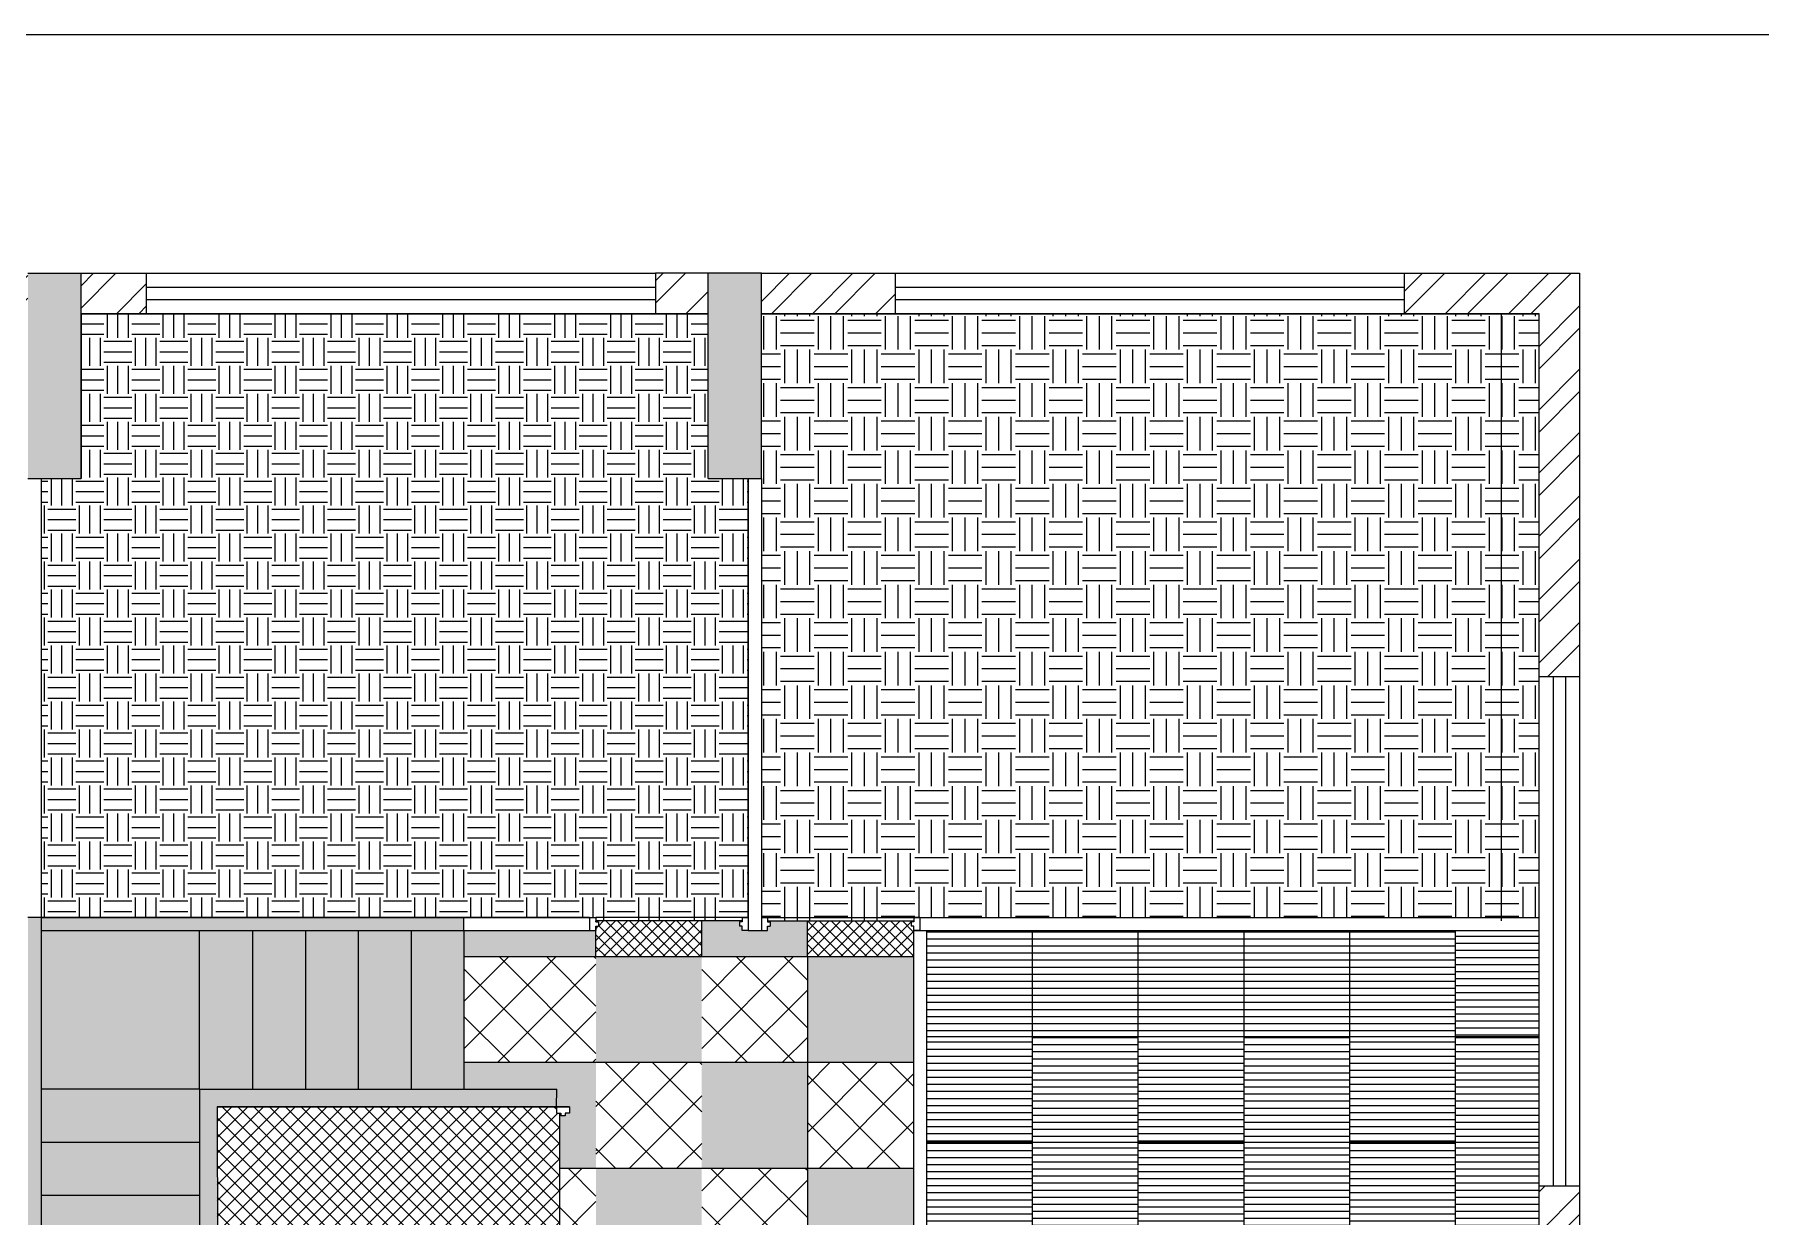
# Model space of a CAD drawing. Header units: millimetres. Extents: x 86441 to 190201, y 16532 to 98188.
# Drawn here: x 157429 to 167228, y 91342 to 98048 of the extents above; entities that cross this region are included whole.
import ezdxf

# ---------------------------------------------------------------- set-up
doc = ezdxf.new("R2010")
doc.units = ezdxf.units.MM
doc.header["$LTSCALE"] = 0.1
doc.linetypes.add('ACAD_ISO02W100', pattern=[15, 12, -3])
doc.layers.add('COLUMN', color=1, linetype='Continuous', lineweight=0)
doc.layers.add('WINDOW', color=5, linetype='Continuous', lineweight=0)
doc.layers.add('door_cad-block.com', color=27, linetype='Continuous')
doc.layers.add('furniture', color=252, linetype='Continuous')
pattern_1 = [(45, (64319.13, 59517.1), (-134.70384, 134.70384), []), (135, (64319.13, 59517.1), (-134.70384, -134.70384), [])]
pattern_2 = [(0, (64319.126, 59517.1), (0, 40), [])]
pattern_3 = [(0, (64319.13, 59517.1), (158.75, 158.75), [158.75, -158.75]), (0, (64319.13, 59576.63), (158.75, 158.75), [158.75, -158.75]), (0, (64319.13, 59636.16), (158.75, 158.75), [158.75, -158.75]), (90, (64338.97, 59656), (-158.75, 158.75), [158.75, -158.75]), (90, (64398.5, 59656), (-158.75, 158.75), [158.75, -158.75]), (90, (64458.03, 59656), (-158.75, 158.75), [158.75, -158.75])]
pattern_4 = [(0, (64319.13, 59517.1), (190.5, 190.5), [190.5, -190.5]), (0, (64319.13, 59588.54), (190.5, 190.5), [190.5, -190.5]), (0, (64319.13, 59659.97), (190.5, 190.5), [190.5, -190.5]), (90, (64342.94, 59683.79), (-190.5, 190.5), [190.5, -190.5]), (90, (64414.38, 59683.79), (-190.5, 190.5), [190.5, -190.5]), (90, (64485.81, 59683.79), (-190.5, 190.5), [190.5, -190.5])]

msp = doc.modelspace()

# ---------------------------------------------------------------- hatches: boundary and pattern name
at = {"true_color": 0xa9420f, "transparency": 33554687}
h = msp.add_hatch(dxfattribs=at)
h.set_pattern_fill('EARTH', color=34, scale=25)
h.set_pattern_definition(pattern_3)
h.paths.add_polyline_path([(161480.7, 95529.6), (161253.7, 95529.6), (161253.7, 96462.3), (157693.7, 96462.3), (157693.7, 95529.6), (157466.7, 95529.6), (157466.7, 93038.6), (161480.7, 93038.6)])
h.paths.add_polyline_path([(157750.3, 93228.3), (157750.3, 93197.3)], flags=16)
at = {"true_color": 0x4e554b, "transparency": 33554687}
h = msp.add_hatch(dxfattribs=at)
h.set_pattern_fill('EARTH', color=251, scale=30)
h.set_pattern_definition(pattern_4)
h.paths.add_polyline_path([(165970.7, 96463.6), (161555.7, 96463.6), (161555.7, 93038.6), (165970.7, 93038.6)])
at = {"transparency": 33554684}
h = msp.add_hatch(color=25, dxfattribs=at)
h.dxf.hatch_style = 1
h.paths.add_polyline_path([(159866.7, 93038.6), (157466.7, 93038.6), (157466.7, 92963.6), (159866.7, 92963.6)])
h.paths.add_polyline_path([(157466.7, 93038.6), (157391.7, 93038.6), (157391.7, 91379.6), (157391.7, 90063.6), (157466.7, 90063.6)])
h.paths.add_polyline_path([(160466.7, 90163.6), (159866.7, 90163.6), (157466.7, 90163.6), (157466.7, 90063.6), (160466.7, 90063.6)])
at = {"true_color": 0xc7c8ca, "transparency": 33554687}
h = msp.add_hatch(color=9, dxfattribs=at)
h.dxf.hatch_style = 1
h.paths.add_polyline_path([(161816.7, 93018.6), (161590.7, 93018.6), (161590.7, 93013.6), (161605.7, 93013.6), (161605.7, 92988.6), (161590.7, 92988.6), (161590.7, 92963.6), (161555.7, 92963.6), (161480.7, 92963.6), (161445.7, 92963.6), (161445.7, 92988.6), (161430.7, 92988.6), (161430.7, 93013.6), (161445.7, 93013.6), (161445.7, 93018.6), (161216.7, 93018.6), (161216.7, 92816.6), (161816.7, 92816.6)])
h.paths.add_polyline_path([(160616.7, 92963.6), (160580.7, 92963.6), (159866.7, 92963.6), (159866.7, 92816.6), (160616.7, 92816.6)])
at = {"true_color": 0xa9420f, "transparency": 33554687}
h = msp.add_hatch(dxfattribs=at)
h.set_pattern_fill('EARTH', color=34, scale=25)
h.set_pattern_definition(pattern_3)
h.paths.add_polyline_path([(161445.7, 93038.6), (160615.7, 93038.6), (160615.7, 93018.6), (161445.7, 93018.6)])
at = {"true_color": 0xc7c8ca, "transparency": 33554687}
h = msp.add_hatch(dxfattribs=at)
h.set_pattern_fill('ANSI37', color=9, scale=15)
h.set_pattern_definition([(45, (64319.126, 59517.1), (-33.67596, 33.67596), []), (135, (64319.126, 59517.1), (-33.67596, -33.67596), [])])
h.paths.add_polyline_path([(160616.7, 92988.6), (160615.7, 92988.6), (160615.7, 92963.6), (160616.7, 92963.6)], flags=17)
h.paths.add_polyline_path([(161216.7, 93018.6), (160615.7, 93018.6), (160615.7, 93013.6), (160630.7, 93013.6), (160630.7, 92988.6), (160616.7, 92988.6), (160616.7, 92816.6), (161216.7, 92816.6)])
h.paths.add_polyline_path([(162418.7, 92963.6), (162420.7, 92963.6), (162420.7, 92988.6), (162405.7, 92988.6), (162405.7, 93013.6), (162420.7, 93013.6), (162420.7, 93018.6), (161816.7, 93018.6), (161816.7, 92816.6), (162418.7, 92816.6)])
at = {"true_color": 0x4e554b, "transparency": 33554687}
h = msp.add_hatch(dxfattribs=at)
h.set_pattern_fill('EARTH', color=251, scale=30)
h.set_pattern_definition(pattern_4)
h.paths.add_polyline_path([(162420.7, 93038.6), (161590.7, 93038.6), (161590.7, 93018.6), (162420.7, 93018.6)])
at = {"transparency": 33554687}
h = msp.add_hatch(color=256, dxfattribs=at)
h.dxf.hatch_style = 1
h.set_gradient(color1=(153, 95, 76), color2=(118, 67, 44), tint=1)
h.paths.add_polyline_path([(158366.7, 92963.6), (157466.7, 92963.6), (157466.7, 92063.6), (158366.7, 92063.6)])
h = msp.add_hatch(color=256, dxfattribs=at)
h.dxf.hatch_style = 1
h.set_gradient(color1=(153, 95, 76), color2=(118, 67, 44), tint=1)
h.paths.add_polyline_path([(158666.7, 92963.6), (158366.7, 92963.6), (158366.7, 92063.6), (158666.7, 92063.6)])
h = msp.add_hatch(color=256, dxfattribs=at)
h.dxf.hatch_style = 1
h.set_gradient(color1=(153, 95, 76), color2=(118, 67, 44), tint=1)
h.paths.add_polyline_path([(158966.7, 92963.6), (158666.7, 92963.6), (158666.7, 92063.6), (158966.7, 92063.6)])
h = msp.add_hatch(color=256, dxfattribs=at)
h.dxf.hatch_style = 1
h.set_gradient(color1=(153, 95, 76), color2=(118, 67, 44), tint=1)
h.paths.add_polyline_path([(159266.7, 92963.6), (158966.7, 92963.6), (158966.7, 92063.6), (159266.7, 92063.6)])
h = msp.add_hatch(color=256, dxfattribs=at)
h.dxf.hatch_style = 1
h.set_gradient(color1=(153, 95, 76), color2=(118, 67, 44), tint=1)
h.paths.add_polyline_path([(159566.7, 92963.6), (159266.7, 92963.6), (159266.7, 92063.6), (159566.7, 92063.6)])
h = msp.add_hatch(color=256, dxfattribs=at)
h.dxf.hatch_style = 1
h.set_gradient(color1=(153, 95, 76), color2=(118, 67, 44), tint=1)
h.paths.add_polyline_path([(159866.7, 92963.6), (159566.7, 92963.6), (159566.7, 92063.6), (159866.7, 92063.6)])
at = {"true_color": 0x000000, "transparency": 33554687}
h = msp.add_hatch(dxfattribs=at)
h.set_pattern_fill('_USER', color=18, scale=40, pattern_type=0)
h.set_pattern_definition([(0, (64319.126, 72531.996), (0, 40), [])])
h.paths.add_polyline_path([(165970.7, 92963.6), (165493.7, 92963.6), (165493.7, 92363.6), (165970.7, 92363.6)])
h.paths.add_polyline_path([(165493.7, 92363.6), (164893.7, 92363.6), (164893.7, 91763.6), (165493.7, 91763.6)])
h.paths.add_polyline_path([(164293.7, 92363.6), (163693.7, 92363.6), (163693.7, 91763.6), (164293.7, 91763.6)])
h.paths.add_polyline_path([(163093.7, 92363.6), (162493.7, 92363.6), (162493.7, 91763.6), (163093.7, 91763.6)])
h.paths.add_polyline_path([(163693.7, 91763.6), (163093.7, 91763.6), (163093.7, 91163.6), (163693.7, 91163.6)])
h.paths.add_polyline_path([(164893.7, 91763.6), (164293.7, 91763.6), (164293.7, 91163.6), (164893.7, 91163.6)])
h.paths.add_polyline_path([(165970.7, 91763.6), (165493.7, 91763.6), (165493.7, 91163.6), (165970.7, 91163.6)])
h.paths.add_polyline_path([(163093.7, 91163.6), (162493.7, 91163.6), (162493.7, 90563.6), (163093.7, 90563.6)])
h.paths.add_polyline_path([(164293.7, 91163.6), (163693.7, 91163.6), (163693.7, 90563.6), (164293.7, 90563.6)])
h.paths.add_polyline_path([(165493.7, 91163.6), (164893.7, 91163.6), (164893.7, 90563.6), (165493.7, 90563.6)])
h.paths.add_polyline_path([(163693.7, 90563.6), (163093.7, 90563.6), (163093.7, 89963.6), (163693.7, 89963.6)])
h.paths.add_polyline_path([(164893.7, 90563.6), (164293.7, 90563.6), (164293.7, 89963.6), (164893.7, 89963.6)])
h.paths.add_polyline_path([(165970.7, 90563.6), (165493.7, 90563.6), (165493.7, 89963.6), (165970.7, 89963.6)])
h.paths.add_polyline_path([(163093.7, 89963.6), (162493.7, 89963.6), (162493.7, 89363.6), (163093.7, 89363.6)])
h.paths.add_polyline_path([(164293.7, 89963.6), (163693.7, 89963.6), (163693.7, 89363.6), (164293.7, 89363.6)])
h.paths.add_polyline_path([(165493.7, 89963.6), (164893.7, 89963.6), (164893.7, 89363.6), (165493.7, 89363.6)])
h.paths.add_polyline_path([(163693.7, 89363.6), (163093.7, 89363.6), (163093.7, 89249.6), (163318.7, 89249.6), (163318.7, 89174.6), (163318.7, 89139.6), (163298.7, 89139.6), (163298.7, 89124.6), (163298.7, 88763.6), (163693.7, 88763.6)])
h.paths.add_polyline_path([(164893.7, 89363.6), (164293.7, 89363.6), (164293.7, 88763.6), (164893.7, 88763.6)])
h.paths.add_polyline_path([(165970.7, 89363.6), (165493.7, 89363.6), (165493.7, 88763.6), (165970.7, 88763.6)])
h.paths.add_polyline_path([(165493.7, 88763.6), (164893.7, 88763.6), (164893.7, 88424.6), (165493.7, 88424.6)])
h.paths.add_polyline_path([(164293.7, 88763.6), (163693.7, 88763.6), (163693.7, 88424.6), (164293.7, 88424.6)])
at = {"true_color": 0xc7c8ca, "transparency": 33554687}
h = msp.add_hatch(dxfattribs=at)
h.set_pattern_fill('_USER', color=9, scale=40, pattern_type=0)
h.set_pattern_definition(pattern_2)
h.paths.add_polyline_path([(163093.7, 92963.6), (162493.7, 92963.6), (162493.7, 92363.6), (163093.7, 92363.6)])
at = {"true_color": 0x000000, "transparency": 33554687}
h = msp.add_hatch(dxfattribs=at)
h.set_pattern_fill('_USER', color=18, scale=40, pattern_type=0)
h.set_pattern_definition(pattern_2)
h.paths.add_polyline_path([(163093.7, 92363.6), (163693.7, 92363.6), (163693.7, 92963.6), (163093.7, 92963.6)])
at = {"true_color": 0xc7c8ca, "transparency": 33554687}
h = msp.add_hatch(dxfattribs=at)
h.set_pattern_fill('_USER', color=9, scale=40, pattern_type=0)
h.set_pattern_definition(pattern_2)
h.paths.add_polyline_path([(164293.7, 92963.6), (163693.7, 92963.6), (163693.7, 92363.6), (164293.7, 92363.6)])
at = {"true_color": 0x000000, "transparency": 33554687}
h = msp.add_hatch(dxfattribs=at)
h.set_pattern_fill('_USER', color=18, scale=40, pattern_type=0)
h.set_pattern_definition(pattern_2)
h.paths.add_polyline_path([(164893.7, 92363.6), (164893.7, 92963.6), (164293.7, 92963.6), (164293.7, 92363.6)])
at = {"true_color": 0xc7c8ca, "transparency": 33554687}
h = msp.add_hatch(dxfattribs=at)
h.set_pattern_fill('_USER', color=9, scale=40, pattern_type=0)
h.set_pattern_definition(pattern_2)
h.paths.add_polyline_path([(165493.7, 92963.6), (164893.7, 92963.6), (164893.7, 92363.6), (165493.7, 92363.6)])
h = msp.add_hatch(dxfattribs=at)
h.set_pattern_fill('ANSI37', color=9, scale=60)
h.set_pattern_definition(pattern_1)
h.paths.add_polyline_path([(160616.7, 92816.6), (159866.7, 92816.6), (159866.7, 92216.6), (160616.7, 92216.6)])
h = msp.add_hatch(color=9, dxfattribs=at)
h.dxf.hatch_style = 1
h.paths.add_polyline_path([(161216.7, 92816.6), (160616.7, 92816.6), (160616.7, 92216.6), (161216.7, 92216.6)])
h = msp.add_hatch(dxfattribs=at)
h.set_pattern_fill('ANSI37', color=9, scale=60)
h.set_pattern_definition(pattern_1)
h.paths.add_polyline_path([(161816.7, 92816.6), (161216.7, 92816.6), (161216.7, 92216.6), (161816.7, 92216.6)])
h = msp.add_hatch(color=9, dxfattribs=at)
h.dxf.hatch_style = 1
h.paths.add_polyline_path([(162418.7, 92816.6), (161816.7, 92816.6), (161816.7, 92216.6), (162418.7, 92216.6)])
h = msp.add_hatch(dxfattribs=at)
h.set_pattern_fill('_USER', color=9, scale=40, pattern_type=0)
h.set_pattern_definition(pattern_2)
h.paths.add_polyline_path([(163693.7, 92363.6), (163093.7, 92363.6), (163093.7, 91763.6), (163693.7, 91763.6)])
h = msp.add_hatch(dxfattribs=at)
h.set_pattern_fill('_USER', color=9, scale=40, pattern_type=0)
h.set_pattern_definition(pattern_2)
h.paths.add_polyline_path([(164893.7, 92363.6), (164293.7, 92363.6), (164293.7, 91763.6), (164893.7, 91763.6)])
h = msp.add_hatch(dxfattribs=at)
h.set_pattern_fill('_USER', color=9, scale=40, pattern_type=0)
h.set_pattern_definition(pattern_2)
h.paths.add_polyline_path([(165970.7, 92363.6), (165493.7, 92363.6), (165493.7, 91763.6), (165970.7, 91763.6)])
h = msp.add_hatch(color=9, dxfattribs=at)
h.dxf.hatch_style = 1
h.paths.add_polyline_path([(160616.7, 92216.6), (159866.7, 92216.6), (159866.7, 92063.6), (160393.7, 92063.6), (160391.7, 91963.6), (160466.7, 91963.6), (160466.7, 91928.6), (160441.7, 91928.6), (160441.7, 91913.6), (160416.7, 91913.6), (160416.7, 91928.6), (160411.7, 91928.6), (160411.7, 91616.6), (160616.7, 91616.6)])
h = msp.add_hatch(dxfattribs=at)
h.set_pattern_fill('ANSI37', color=9, scale=60)
h.set_pattern_definition(pattern_1)
h.paths.add_polyline_path([(161216.7, 92216.6), (160616.7, 92216.6), (160616.7, 91616.6), (161216.7, 91616.6)])
h = msp.add_hatch(color=9, dxfattribs=at)
h.dxf.hatch_style = 1
h.paths.add_polyline_path([(161816.7, 92216.6), (161216.7, 92216.6), (161216.7, 91616.6), (161816.7, 91616.6)])
h = msp.add_hatch(dxfattribs=at)
h.set_pattern_fill('ANSI37', color=9, scale=60)
h.set_pattern_definition(pattern_1)
h.paths.add_polyline_path([(162418.7, 92216.6), (161816.7, 92216.6), (161816.7, 91616.6), (162418.7, 91616.6)])
at = {"transparency": 33554687}
h = msp.add_hatch(color=256, dxfattribs=at)
h.dxf.hatch_style = 1
h.set_gradient(color1=(153, 95, 76), color2=(118, 67, 44), tint=1)
h.paths.add_polyline_path([(158366.7, 92063.6), (157466.7, 92063.6), (157466.7, 91763.6), (158366.7, 91763.6)])
at = {"true_color": 0x76432c, "transparency": 33554687}
h = msp.add_hatch(color=17, dxfattribs=at)
h.dxf.hatch_style = 1
h.paths.add_polyline_path([(160391.7, 91963.6), (160393.7, 92063.6), (159866.7, 92063.6), (158366.7, 92063.6), (158366.7, 91063.6), (159866.7, 91063.6), (160466.7, 91063.6), (160466.7, 91163.6), (160391.7, 91163.6), (159866.7, 91163.6), (158468.2, 91163.6), (158466.7, 91963.6)])
at = {"transparency": 33554687}
h = msp.add_hatch(color=256, dxfattribs=at)
h.dxf.hatch_style = 1
h.set_gradient(color1=(153, 95, 76), color2=(118, 67, 44), tint=1)
h.paths.add_polyline_path([(158366.7, 91763.6), (157466.7, 91763.6), (157466.7, 91463.6), (158366.7, 91463.6)])
at = {"true_color": 0xc7c8ca, "transparency": 33554687}
h = msp.add_hatch(dxfattribs=at)
h.set_pattern_fill('_USER', color=9, scale=40, pattern_type=0)
h.set_pattern_definition(pattern_2)
h.paths.add_polyline_path([(163093.7, 91763.6), (162493.7, 91763.6), (162493.7, 91163.6), (163093.7, 91163.6)])
h = msp.add_hatch(dxfattribs=at)
h.set_pattern_fill('_USER', color=9, scale=40, pattern_type=0)
h.set_pattern_definition(pattern_2)
h.paths.add_polyline_path([(164293.7, 91763.6), (163693.7, 91763.6), (163693.7, 91163.6), (164293.7, 91163.6)])
h = msp.add_hatch(dxfattribs=at)
h.set_pattern_fill('_USER', color=9, scale=40, pattern_type=0)
h.set_pattern_definition(pattern_2)
h.paths.add_polyline_path([(165493.7, 91763.6), (164893.7, 91763.6), (164893.7, 91163.6), (165493.7, 91163.6)])
h = msp.add_hatch(dxfattribs=at)
h.set_pattern_fill('ANSI37', color=9, scale=60)
h.set_pattern_definition(pattern_1)
h.paths.add_polyline_path([(160616.7, 91616.6), (160411.7, 91616.6), (160411.7, 91198.6), (160416.7, 91213.6), (160441.7, 91213.6), (160441.7, 91198.6), (160466.7, 91198.6), (160466.7, 91163.6), (160466.7, 91016.6), (160616.7, 91016.6)])
h = msp.add_hatch(color=9, dxfattribs=at)
h.dxf.hatch_style = 1
h.paths.add_polyline_path([(161216.7, 91616.6), (160616.7, 91616.6), (160616.7, 91016.6), (161216.7, 91016.6)])
h = msp.add_hatch(dxfattribs=at)
h.set_pattern_fill('ANSI37', color=9, scale=60)
h.set_pattern_definition(pattern_1)
h.paths.add_polyline_path([(161816.7, 91616.6), (161216.7, 91616.6), (161216.7, 91016.6), (161253.7, 91016.6), (161253.7, 91220.6), (161816.7, 91220.6)])
h = msp.add_hatch(color=9, dxfattribs=at)
h.dxf.hatch_style = 1
h.paths.add_polyline_path([(162418.7, 91616.6), (161816.7, 91616.6), (161816.7, 91220.6), (162418.7, 91220.6)])
at = {"transparency": 33554687}
h = msp.add_hatch(color=256, dxfattribs=at)
h.dxf.hatch_style = 1
h.set_gradient(color1=(153, 95, 76), color2=(118, 67, 44), tint=1)
h.paths.add_polyline_path([(158366.7, 91463.6), (157466.7, 91463.6), (157466.7, 91163.6), (158366.7, 91163.6)])
at = {"layer": 'COLUMN', "true_color": 0xed1f24, "transparency": 33554687}
h = msp.add_hatch(dxfattribs=at)
h.set_pattern_fill('AR-CONC', color=240, scale=2)
h.set_pattern_definition([(50, (64319.13, 59517.1), (364.36934, -31.8782), [38.1, -419.1]), (355, (64319.13, 59517.1), (-70.4868, 382.1137), [30.48, -335.2812]), (100.45144, (64349.5, 59514.44), (293.8825, 350.2355), [32.38, -356.1805]), (46.1842, (64319.13, 59618.7), (542.158, -84.0847), [57.15, -628.65]), (96.63556, (64364.3, 59611.7), (474.8083, 494.8522), [48.57, -534.2712]), (351.18415, (64319.1, 59618.7), (474.8083, 494.8522), [45.72, -502.9195]), (21, (64369.93, 59593.3), (303.2288, -204.5304), [38.1, -419.1]), (326, (64369.93, 59593.3), (123.604, 368.3759), [30.48, -335.28]), (71.45144, (64395.2, 59576.25), (426.8328, 163.8455), [32.38, -356.1799]), (37.5, (64319.13, 59517.1), (6.1772, 169.11008), [0, -331.216, 0, -340.36, 0, -336.55]), (7.5, (64319.13, 59517.1), (133.63933, 200.36115), [0, -194.056, 0, -323.596, 0, -128.27]), (327.5, (64205.84, 59517.1), (271.18119, -11.45749), [0, -127, 0, -396.24, 0, -525.78]), (317.5, (64155.04, 59517.1), (296.25836, 50.853), [0, -165.1, 0, -263.144, 0, -373.38])])
h.paths.add_polyline_path([(171882, 91480.7), (170717, 91480.7), (170717, 91178.7), (171882, 91178.7)])
h.paths.add_polyline_path([(162418.7, 91220.6), (161253.7, 91220.6), (161253.7, 90918.6), (162416.7, 90918.6)])
h.paths.add_polyline_path([(153621.7, 96693.6), (152341.7, 96693.6), (152341.7, 96314.6), (153621.7, 96314.6), (153621.7, 96340.5)])
h.paths.add_polyline_path([(166967.7, 86283.6), (166584.7, 86283.6), (166584.7, 85052.6), (166967.7, 85052.6)])
h.paths.add_polyline_path([(161555.7, 86216.6), (161253.7, 86216.6), (161253.7, 85052.6), (161555.7, 85052.6)])
h.paths.add_polyline_path([(157693.7, 87150.6), (157391.7, 87150.6), (157391.7, 85986.6), (157693.7, 85986.6)])
h.paths.add_polyline_path([(153621.7, 86365.6), (152341.7, 86365.6), (152341.7, 85986.6), (153621.7, 85986.6)])
h.paths.add_polyline_path([(157693.7, 96463.6), (157693.7, 96693.6), (157391.7, 96693.6), (157391.7, 95529.6), (157693.7, 95529.6)])
h.paths.add_polyline_path([(161555.7, 96693.6), (161253.7, 96693.6), (161253.7, 95529.6), (161555.7, 95529.6)])
h.paths.add_polyline_path([(176431, 86543.7), (176201, 86543.7), (176048, 86543.7), (176048, 86206.4), (176048, 85542.7), (176048, 85312.7), (176431, 85312.7)])
h.paths.add_polyline_path([(171019, 86881.7), (170792, 86881.7), (170717, 86881.7), (170717, 86476.7), (170717, 85312.7), (171019, 85312.7), (171019, 85542.7)])
h.paths.add_polyline_path([(171019, 96723.7), (171019, 96953.7), (170717, 96953.7), (170717, 95789.7), (170792, 95789.7), (170792, 95790.5), (171019, 95790.5), (171019, 96454.1)])
at = {"layer": 'COLUMN', "lineweight": 9, "true_color": 0x636466, "transparency": 33554687}
h = msp.add_hatch(dxfattribs=at)
h.set_pattern_fill('STEEL', color=251, scale=80)
h.set_pattern_definition([(45, (64319.13, 59517.1), (-179.6051, 179.6051), []), (45, (64319.13, 59644.1), (-179.6051, 179.6051), [])])
h.paths.add_polyline_path([(164595.2, 86583.6), (164255.7, 86583.6), (164255.7, 86433.6), (164595.2, 86433.6)])
h.paths.add_polyline_path([(174507, 93073.4), (174357, 93073.4), (174357, 91923.4), (174507, 91923.4)], flags=17)
h.paths.add_polyline_path([(173607, 92073.4), (172557, 92073.4), (172557, 91923.4), (173607, 91923.4)], flags=17)
h.paths.add_polyline_path([(165970.7, 88424.6), (163243.7, 88424.6), (163243.7, 88274.6), (165970.7, 88274.6)])
h.paths.add_polyline_path([(164255.7, 86216.6), (164255.7, 86477), (164105.7, 86477), (164105.7, 86216.6), (164105.7, 85282.6), (164255.7, 85282.6)])
h.paths.add_polyline_path([(165495.2, 86482.6), (165345.2, 86482.6), (165345.2, 85282.6), (165495.2, 85282.6), (165495.2, 85783.1)])
h.paths.add_polyline_path([(164105.7, 86374.6), (163655.7, 86374.6), (163655.7, 86224.6), (164105.7, 86224.6)])
h.paths.add_polyline_path([(164255.7, 87374.6), (164105.7, 87374.6), (164105.7, 86989.1), (164255.7, 86989.1)])
h.paths.add_polyline_path([(164105.7, 87374.6), (162455.7, 87374.6), (162455.7, 87224.6), (164105.7, 87224.6)])
h.paths.add_polyline_path([(162905.7, 87224.6), (162755.7, 87224.6), (162755.7, 86224.6), (162905.7, 86224.6), (162905.7, 86374.6)])
h.paths.add_polyline_path([(166737.7, 86583.6), (166584.7, 86583.6), (166245.2, 86583.6), (166245.2, 86433.6), (166584.7, 86433.6), (166737.7, 86433.6)], flags=17)
h.paths.add_polyline_path([(157391.7, 86216.6), (153621.7, 86216.6), (153621.7, 85986.6), (157391.7, 85986.6)])
h.paths.add_polyline_path([(161253.7, 86216.6), (160954.7, 86216.6), (160954.7, 85986.6), (161253.7, 85986.6)])
h.paths.add_polyline_path([(158065.7, 86216.6), (157693.7, 86216.6), (157693.7, 85986.6), (158065.7, 85986.6)])
h.paths.add_polyline_path([(166584.7, 85282.6), (166309.8, 85282.6), (166309.8, 85052.6), (166584.7, 85052.6)])
h.paths.add_polyline_path([(165770.1, 85282.6), (165070.3, 85282.6), (165070.3, 85052.6), (165770.1, 85052.6)])
h.paths.add_polyline_path([(164524.9, 85282.6), (161555.7, 85282.6), (161555.7, 85052.6), (164524.9, 85052.6)])
h.paths.add_polyline_path([(166200.7, 88274.6), (165970.7, 88274.6), (165970.7, 87558.6), (166737.7, 87558.6), (166737.7, 86285.6), (166967.7, 86285.6), (166967.7, 87788.6), (166200.7, 87788.6)])
h.paths.add_polyline_path([(166200.7, 91516.6), (165970.7, 91516.6), (165970.7, 91163.6), (166200.7, 91163.6)])
h.paths.add_polyline_path([(166200.7, 96693.6), (165970.7, 96693.6), (165206.7, 96693.6), (165206.7, 96463.6), (165970.7, 96463.6), (165970.7, 94405.6), (166200.7, 94405.6)])
h.paths.add_polyline_path([(162317.7, 96693.6), (161555.7, 96693.6), (161555.7, 96463.6), (162317.7, 96463.6)])
h.paths.add_polyline_path([(158065.7, 96693.6), (157693.7, 96693.6), (157693.7, 96463.6), (158065.7, 96463.6)])
h.paths.add_polyline_path([(161253.7, 96693.6), (160954.7, 96693.6), (160954.7, 96463.6), (161253.7, 96463.6)])
h.paths.add_polyline_path([(157391.7, 96693.6), (153621.7, 96693.6), (153621.7, 96463.6), (157391.7, 96463.6)])
edge = h.paths.add_edge_path()
edge.add_line((176201, 86543.7), (176431, 86543.7))
edge.add_line((176204.2, 87817), (176201, 86538.2))
edge.add_line((176431, 88048.7), (176431, 86543.7))
edge.add_line((175664, 88048.7), (176431, 88048.7))
edge.add_line((175434.1, 87818.7), (176204.2, 87817))
edge.add_line((175664, 96953.7), (175664, 88048.7))
edge.add_line((175434.1, 96723.7), (175434.1, 87818.7))
edge.add_line((171019, 96953.7), (175664, 96953.7))
edge.add_line((171019, 96723.7), (175434.1, 96723.7))
edge.add_line((171019, 96953.7), (171019, 96723.7))
h.paths.add_polyline_path([(176048, 85542.7), (176048, 85312.7), (171019, 85312.7), (171019, 85542.7)])
at = {"layer": 'furniture', "true_color": 0x7c6e39, "transparency": 33554687}
h = msp.add_hatch(dxfattribs=at)
h.set_pattern_fill('ANSI37', color=47, scale=20)
h.set_pattern_definition([(45, (64319.126, 59517.1), (-44.90128, 44.90128), []), (135, (64319.126, 59517.1), (-44.90128, -44.90128), [])])
h.paths.add_polyline_path([(160411.7, 91928.6), (160391.7, 91928.6), (160391.7, 91963.6), (159866.7, 91963.6), (158466.7, 91963.6), (158466.7, 91163.6), (159866.7, 91163.6), (160391.7, 91163.6), (160391.7, 91198.6), (160411.7, 91198.6)])

# ---------------------------------------------------------------- linework, layer by layer
at = {"color": 18, "lineweight": 5, "true_color": 0x000000, "transparency": 33554687}
for p, q in [((157693.7, 96693.6), (160954.7, 96693.6)), ((161555.7, 96693.6), (165970.7, 96693.6)), ((165970.7, 96693.6), (166200.7, 96693.6)), ((166200.7, 96693.6), (166200.7, 87788.6)), ((161253.7, 96463.6), (157693.7, 96463.6)), ((165970.7, 96463.6), (161555.7, 96463.6)), ((165970.7, 92963.6), (165970.7, 96463.6)), ((165970.7, 91161.1), (165970.7, 92963.6))]:
    msp.add_line(p, q, dxfattribs=at)
at = {"color": 18, "true_color": 0x000000, "transparency": 33554687}
msp.add_line((161253.7, 96693.6), (160954.7, 96693.6), dxfattribs=at)
at = {"transparency": 33554687}
for p, q in [((157693.7, 96463.6), (161253.7, 96463.6)), ((161555.7, 96463.6), (165970.7, 96463.6)), ((161480.7, 95529.6), (161480.7, 93038.6)), ((161555.7, 95529.6), (161555.7, 93038.6)), ((157466.7, 93038.6), (160580.7, 93038.6)), ((162455.7, 93038.6), (165970.7, 93038.6)), ((161480.7, 92963.6), (161555.7, 92963.6)), ((158466.7, 91963.6), (159866.7, 91963.6)), ((160391.7, 91963.6), (158466.7, 91963.6)), ((158466.7, 91963.6), (158468.2, 91163.6)), ((160616.7, 91719.8), (160622, 91717.6))]:
    msp.add_line(p, q, dxfattribs=at)
at = {"color": 251, "true_color": 0x696969, "transparency": 33554687}
msp.add_line((165755.7, 96463.6), (165755.7, 93018.6), dxfattribs=at)
at = {"color": 25, "lineweight": 9, "transparency": 33554687}
for p, q in [((157466.7, 95529.6), (157466.7, 90063.6)), ((161480.7, 93038.6), (161480.7, 95529.6)), ((161555.7, 95529.6), (161555.7, 93038.6)), ((157466.7, 93038.6), (157391.7, 93038.6)), ((160580.7, 93038.6), (157466.7, 93038.6)), ((159866.7, 92963.6), (159866.7, 93038.6)), ((160580.7, 93038.6), (160580.7, 92963.6)), ((160580.7, 93038.6), (160615.7, 93038.6)), ((160615.7, 93038.6), (160615.7, 93013.6)), ((161445.7, 93038.6), (160615.7, 93038.6)), ((160615.7, 93013.6), (160630.7, 93013.6)), ((160615.7, 92988.6), (160630.7, 92988.6)), ((160615.7, 92988.6), (160615.7, 92963.6)), ((160630.7, 93013.6), (160630.7, 92988.6)), ((161445.7, 93013.6), (161430.7, 93013.6)), ((161430.7, 93013.6), (161430.7, 92988.6)), ((161445.7, 92988.6), (161430.7, 92988.6)), ((161445.7, 93038.6), (161445.7, 93013.6)), ((161445.7, 93038.6), (161480.7, 93038.6)), ((161445.7, 92963.6), (161445.7, 92988.6)), ((161480.7, 93038.6), (161480.7, 92963.6)), ((161555.7, 93038.6), (161555.7, 92963.6)), ((161590.7, 93038.6), (161590.7, 93013.6)), ((161590.7, 93038.6), (162420.7, 93038.6)), ((161590.7, 93013.6), (161605.7, 93013.6)), ((161590.7, 92963.6), (161590.7, 92988.6)), ((161590.7, 92988.6), (161605.7, 92988.6)), ((161605.7, 93013.6), (161605.7, 92988.6)), ((162420.7, 93013.6), (162405.7, 93013.6)), ((162405.7, 93013.6), (162405.7, 92988.6)), ((162420.7, 92988.6), (162405.7, 92988.6)), ((162420.7, 93038.6), (162420.7, 93013.6)), ((162420.7, 92963.6), (162420.7, 92988.6)), ((162455.7, 93038.6), (162455.7, 92963.6)), ((162455.7, 93038.6), (165970.7, 93038.6)), ((157466.7, 92963.6), (160580.7, 92963.6)), ((160580.7, 92963.6), (160615.7, 92963.6)), ((161480.7, 92963.6), (161445.7, 92963.6)), ((161555.7, 92963.6), (161590.7, 92963.6)), ((162418.7, 92963.6), (165970.7, 92963.6)), ((162418.7, 92963.6), (162418.7, 91220.6)), ((162455.7, 92963.6), (162420.7, 92963.6)), ((162493.7, 92963.6), (162493.7, 89249.6))]:
    msp.add_line(p, q, dxfattribs=at)
at = {"color": 7, "true_color": 0xffffff, "transparency": 33554687}
for p, q in [((160580.7, 93038.6), (160615.7, 93038.6)), ((160615.7, 93038.6), (160615.7, 93038.6)), ((160615.7, 93013.6), (160615.7, 93018.6)), ((160615.7, 92963.6), (160615.7, 92988.6)), ((161445.7, 93038.6), (161445.7, 93038.6)), ((161480.7, 93038.6), (161445.7, 93038.6)), ((161555.7, 93038.6), (161590.7, 93038.6)), ((161590.7, 93038.6), (161590.7, 93038.6)), ((161816.7, 92816.6), (161816.7, 93018.6)), ((162420.7, 93038.6), (162420.7, 93038.6)), ((162455.7, 93038.6), (162420.7, 93038.6)), ((159866.7, 91963.6), (160466.7, 91963.6)), ((160391.7, 91928.6), (160416.7, 91928.6)), ((160411.7, 91923.6), (160411.7, 91913.6)), ((160466.7, 91928.6), (160466.7, 91928.6))]:
    msp.add_line(p, q, dxfattribs=at)
at = {"color": 25, "lineweight": 0, "transparency": 33554687}
for p, q in [((161445.7, 93018.6), (160615.7, 93018.6)), ((161555.7, 93038.6), (161590.7, 93038.6)), ((161590.7, 93018.6), (162420.7, 93018.6)), ((158366.7, 92063.6), (158366.7, 92963.6)), ((160466.7, 91963.6), (160391.7, 91963.6)), ((160391.7, 91963.6), (160391.7, 91928.6)), ((160411.7, 91198.6), (160411.7, 91928.6)), ((160416.7, 91928.6), (160416.7, 91913.6)), ((160441.7, 91913.6), (160416.7, 91913.6)), ((160466.7, 91928.6), (160441.7, 91928.6)), ((160441.7, 91928.6), (160441.7, 91913.6)), ((160466.7, 91963.6), (160466.7, 91928.6))]:
    msp.add_line(p, q, dxfattribs=at)
at = {"color": 9, "true_color": 0xc7c8ca, "transparency": 33554687}
for p, q in [((160616.7, 92816.6), (160616.7, 92988.6)), ((161216.7, 92816.6), (161216.7, 93018.6)), ((159866.7, 92816.6), (162418.7, 92816.6)), ((161816.7, 92816.6), (161816.7, 91220.6)), ((159866.7, 92216.6), (162418.7, 92216.6)), ((160411.7, 91616.6), (162418.7, 91616.6))]:
    msp.add_line(p, q, dxfattribs=at)
at = {"color": 25, "lineweight": 5, "transparency": 33554687}
msp.add_line((162420.7, 93038.6), (162455.7, 93038.6), dxfattribs=at)
at = {"color": 159, "lineweight": 0, "true_color": 0x22346e, "transparency": 33554687}
msp.add_line((162493.7, 92963.6), (163093.7, 92963.6), dxfattribs=at)
at = {"color": 253, "transparency": 33554687}
for p, q in [((163093.7, 92963.6), (163093.7, 89249.6)), ((163693.7, 92963.6), (163693.7, 88424.6)), ((164293.7, 92963.6), (164293.7, 88424.6)), ((164893.7, 92963.6), (164893.7, 88424.6)), ((165493.7, 92963.6), (165493.7, 88424.6)), ((162493.7, 92363.6), (165970.7, 92363.6)), ((162493.7, 91763.6), (165970.7, 91763.6))]:
    msp.add_line(p, q, dxfattribs=at)
at = {"color": 25, "transparency": 33554687}
for p, q in [((158366.7, 92063.6), (159866.7, 92063.6)), ((159866.7, 92063.6), (160393.7, 92063.6))]:
    msp.add_line(p, q, dxfattribs=at)
at = {"color": 15, "transparency": 33554687}
msp.add_line((160391.7, 91963.6), (160393.7, 92063.6), dxfattribs=at)
at = {"color": 35, "linetype": 'ACAD_ISO02W100', "lineweight": 5, "ltscale": 3, "transparency": 33554687}
msp.add_line((157466.7, 91763.6), (158366.7, 91763.6), dxfattribs=at)
at = {"transparency": 33554687}
msp.add_lwpolyline([(150760.6, 98047.7), (190201.4, 98047.7), (190201.4, 79544.7), (150760.6, 79544.7)], close=True, dxfattribs=at)
at = {"layer": 'COLUMN', "transparency": 33554687}
for p, q in [((157391.7, 96693.6), (157693.7, 96693.6)), ((157693.7, 95529.6), (157693.7, 96693.6)), ((161253.7, 95529.6), (161253.7, 96693.6)), ((161555.7, 96693.6), (161253.7, 96693.6)), ((161555.7, 95529.6), (161555.7, 96693.6)), ((157693.7, 96463.6), (157693.7, 95529.6)), ((157391.7, 95529.6), (157693.7, 95529.6)), ((161253.7, 95529.6), (161555.7, 95529.6))]:
    msp.add_line(p, q, dxfattribs=at)
at = {"layer": 'door_cad-block.com', "color": 25, "lineweight": 0, "transparency": 33554687}
for p, q in [((158666.7, 92963.6), (158666.7, 92063.6)), ((158966.7, 92963.6), (158966.7, 92063.6)), ((159266.7, 92963.6), (159266.7, 92063.6)), ((159566.7, 92963.6), (159566.7, 92063.6)), ((158366.7, 92063.6), (158366.7, 91063.6))]:
    msp.add_line(p, q, dxfattribs=at)
at = {"layer": 'door_cad-block.com', "lineweight": 0, "transparency": 33554687}
msp.add_line((159866.7, 92963.6), (159866.7, 92063.6), dxfattribs=at)
at = {"layer": 'door_cad-block.com', "color": 35, "linetype": 'ACAD_ISO02W100', "lineweight": 5, "ltscale": 3, "transparency": 33554687}
for p, q in [((158366.7, 92063.6), (157466.7, 92063.6)), ((157466.7, 91463.6), (158366.7, 91463.6))]:
    msp.add_line(p, q, dxfattribs=at)
at = {"layer": 'WINDOW', "transparency": 33554687}
for p, q in [((158065.7, 96463.6), (158065.7, 96693.6)), ((158065.7, 96613.6), (160954.7, 96613.6)), ((160954.7, 96693.6), (160954.7, 96463.6)), ((162317.7, 96463.6), (162317.7, 96693.6)), ((162317.7, 96613.6), (165206.7, 96613.6)), ((165206.7, 96463.6), (165206.7, 96693.6)), ((158065.7, 96543.6), (160954.7, 96543.6)), ((162317.7, 96543.6), (165206.7, 96543.6)), ((165970.7, 94405.6), (166200.7, 94405.6)), ((166050.7, 94405.6), (166050.7, 91516.6)), ((166120.7, 94405.6), (166120.7, 91516.6)), ((165970.7, 91516.6), (166200.7, 91516.6))]:
    msp.add_line(p, q, dxfattribs=at)

doc.saveas('drawing.dxf')
